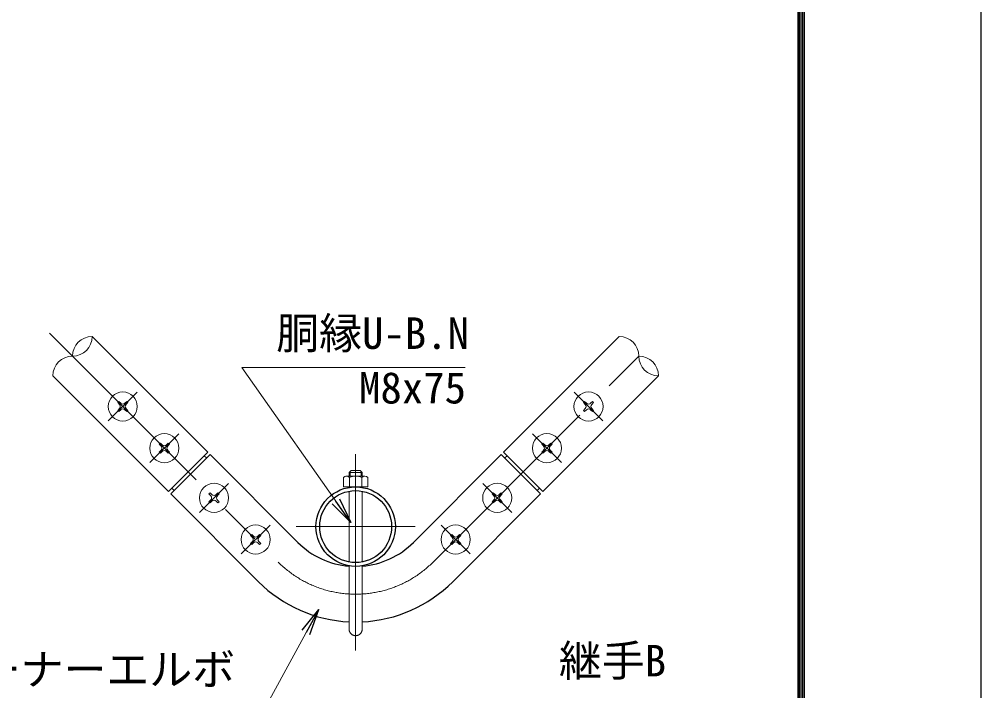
# Model space of a CAD drawing. Units: millimetres, scale not verified. Extents: x -4200 to 4200, y -2970 to 2970.
# Drawn here: x 2730 to 4200, y -165 to 861 of the extents above; entities that cross this region are included whole.
import ezdxf
from ezdxf.enums import TextEntityAlignment as Align

# ---------------------------------------------------------------- set-up
doc = ezdxf.new("R2010")
doc.units = ezdxf.units.MM
doc.header["$LTSCALE"] = 10
doc.linetypes.add('DASHED', pattern=[7.5, 6, -1.5])
doc.linetypes.add('USER1', pattern=[50.8, 31.75, -6.35, 6.35, -6.35])
for name, color, linetype, lineweight in [('0-0_D-STR1', 1, 'Continuous', 25), ('0-2_D-STR3', 3, 'Continuous', 13), ('0-4_D-BMK', 2, 'USER1', 13), ('0-5_D-STR-DIM', 7, 'Continuous', 13), ('0-A_D-STR-TXT', 7, 'Continuous', 13), ('0-C_D-TTL', 7, 'Continuous', 25)]:
    doc.layers.add(name, color=color, linetype=linetype, lineweight=lineweight)
doc.layers.add('0-6_0', color=7, linetype='Continuous')
doc.styles.add('ＭＳ ゴシック', font='')
doc.styles.get('ＭＳ ゴシック').set_extended_font_data('MS Gothic')

# ---------------------------------------------------------------- blocks, each defined once
blk = doc.blocks.new('_Open')
at = {"layer": '0-6_0'}
blk.add_line((-10, 1.667), (0, 0), dxfattribs=at)
blk.add_lwpolyline([(-10, -1.667), (0, 0), (-10, 0)], dxfattribs=at)

msp = doc.modelspace()

# ---------------------------------------------------------------- linework, layer by layer
at = {"layer": '0-0_D-STR1'}
for p, q in [((3018.08, 199.49), (2841.3, 376.26)), ((3470.63, 199.49), (3647.41, 376.26)), ((2957.98, 139.38), (2781.2, 316.16)), ((3530.73, 139.38), (3707.51, 316.16)), ((3018.08, 199.49), (2957.98, 139.38)), ((2961.51, 135.85), (3021.62, 195.95)), ((3021.62, 195.95), (3155.97, 61.6)), ((3332.74, 61.6), (3467.09, 195.95)), ((3467.09, 195.95), (3527.2, 135.85)), ((3470.63, 199.49), (3530.73, 139.38)), ((2961.51, 135.85), (3095.86, 1.5)), ((3392.85, 1.5), (3527.2, 135.85))]:
    msp.add_line(p, q, dxfattribs=at)
for radius in [60.75, 55]:
    msp.add_circle((3244.35, 85.74), radius, dxfattribs=at)
for radius, start, end in [(125, 225, 265.41143), (125, 274.58857, 315), (210, 225, 267.2706), (210, 272.7294, 315)]:
    msp.add_arc((3244.35, 149.99), radius, start, end, dxfattribs=at)
at = {"layer": '0-2_D-STR3'}
for p, q in [((2882.12, 277.07), (2880.39, 275.34)), ((2883.18, 272.46), (2880.39, 275.34)), ((2880.39, 263.29), (2883.18, 266.17)), ((2885.01, 274.28), (2882.12, 277.07)), ((2894.18, 277.07), (2891.29, 274.28)), ((2895.91, 275.34), (2893.12, 272.46)), ((2893.12, 266.17), (2895.91, 263.29)), ((2895.91, 275.34), (2894.18, 277.07)), ((3592.8, 275.34), (3594.53, 277.07)), ((3592.8, 275.34), (3595.59, 272.46)), ((3595.59, 266.17), (3592.8, 263.29)), ((3594.53, 277.07), (3597.42, 274.28)), ((3603.7, 274.28), (3606.59, 277.07)), ((3605.53, 272.46), (3608.32, 275.34)), ((3608.32, 263.29), (3605.53, 266.17)), ((3606.59, 277.07), (3608.32, 275.34)), ((2882.12, 261.56), (2880.39, 263.29)), ((2882.12, 261.56), (2885.01, 264.35)), ((2891.29, 264.35), (2894.18, 261.56)), ((2895.91, 263.29), (2894.18, 261.56)), ((3592.8, 263.29), (3594.53, 261.56)), ((3597.42, 264.35), (3594.53, 261.56)), ((3606.59, 261.56), (3603.7, 264.35)), ((3606.59, 261.56), (3608.32, 263.29)), ((2945.76, 213.43), (2944.03, 211.7)), ((2946.82, 208.82), (2944.03, 211.7)), ((2948.65, 210.64), (2945.76, 213.43)), ((2957.82, 213.43), (2954.93, 210.64)), ((2959.55, 211.7), (2956.76, 208.82)), ((2959.55, 211.7), (2957.82, 213.43)), ((3529.16, 211.7), (3530.89, 213.43)), ((3529.16, 211.7), (3531.95, 208.82)), ((3530.89, 213.43), (3533.78, 210.64)), ((3540.06, 210.64), (3542.95, 213.43)), ((3541.89, 208.82), (3544.68, 211.7)), ((3542.95, 213.43), (3544.68, 211.7)), ((2944.03, 199.65), (2946.82, 202.53)), ((2945.76, 197.92), (2944.03, 199.65)), ((2945.76, 197.92), (2948.65, 200.71)), ((2954.93, 200.71), (2957.82, 197.92)), ((2956.76, 202.53), (2959.55, 199.65)), ((2959.55, 199.65), (2957.82, 197.92)), ((3012.78, 194.18), (3016.31, 190.65)), ((3475.93, 194.18), (3472.4, 190.65)), ((3531.95, 202.53), (3529.16, 199.65)), ((3529.16, 199.65), (3530.89, 197.92)), ((3533.78, 200.71), (3530.89, 197.92)), ((3542.95, 197.92), (3540.06, 200.71)), ((3544.68, 199.65), (3541.89, 202.53)), ((3542.95, 197.92), (3544.68, 199.65)), ((3229.55, 162.74), (3258.47, 162.74)), ((3234.35, 162.74), (3234.35, 168.56)), ((3236.1, 162.74), (3236.1, 170.31)), ((3237.35, 171.56), (3251.35, 171.56)), ((3254.35, 168.56), (3251.35, 171.56)), ((3252.6, 162.74), (3252.6, 170.31)), ((3254.35, 162.74), (3254.35, 168.56)), ((3225.6, 146.49), (3225.6, 160.99)), ((3234.98, 160.99), (3234.98, 146.49)), ((3253.73, 160.99), (3253.73, 146.49)), ((3263.1, 146.49), (3263.1, 160.99)), ((2963.28, 144.69), (2966.81, 141.15)), ((3021.77, 137.42), (3020.04, 135.69)), ((3022.83, 132.8), (3020.04, 135.69)), ((3024.66, 134.63), (3021.77, 137.42)), ((3033.83, 137.42), (3030.94, 134.63)), ((3035.56, 135.69), (3032.77, 132.8)), ((3033.83, 137.42), (3035.56, 135.69)), ((3225.6, 146.49), (3263.1, 146.49)), ((3234.35, 145.66), (3234.35, 146.49)), ((3234.35, 31.66), (3234.35, 139.82)), ((3254.35, 145.66), (3254.35, 146.49)), ((3254.35, 31.66), (3254.35, 139.82)), ((3454.88, 137.42), (3453.15, 135.69)), ((3455.94, 132.8), (3453.15, 135.69)), ((3457.76, 134.63), (3454.88, 137.42)), ((3466.93, 137.42), (3464.05, 134.63)), ((3468.66, 135.69), (3465.88, 132.8)), ((3466.93, 137.42), (3468.66, 135.69)), ((3525.43, 144.69), (3521.89, 141.15)), ((3020.04, 123.63), (3022.83, 126.52)), ((3020.04, 123.63), (3021.77, 121.9)), ((3021.77, 121.9), (3024.66, 124.69)), ((3030.94, 124.69), (3033.83, 121.9)), ((3032.77, 126.52), (3035.56, 123.63)), ((3035.56, 123.63), (3033.83, 121.9)), ((3453.15, 123.63), (3455.94, 126.52)), ((3453.15, 123.63), (3454.88, 121.9)), ((3454.88, 121.9), (3457.76, 124.69)), ((3464.05, 124.69), (3466.93, 121.9)), ((3465.88, 126.52), (3468.66, 123.63)), ((3468.66, 123.63), (3466.93, 121.9)), ((3085.41, 73.78), (3083.68, 72.05)), ((3088.3, 70.99), (3085.41, 73.78)), ((3097.47, 73.78), (3094.58, 70.99)), ((3097.47, 73.78), (3099.2, 72.05)), ((3391.24, 73.78), (3389.51, 72.05)), ((3394.12, 70.99), (3391.24, 73.78)), ((3403.3, 73.78), (3400.41, 70.99)), ((3403.3, 73.78), (3405.02, 72.05)), ((3086.47, 69.16), (3083.68, 72.05)), ((3083.68, 59.99), (3086.47, 62.88)), ((3083.68, 59.99), (3085.41, 58.26)), ((3085.41, 58.26), (3088.3, 61.05)), ((3094.58, 61.05), (3097.47, 58.26)), ((3099.2, 72.05), (3096.41, 69.16)), ((3096.41, 62.88), (3099.2, 59.99)), ((3099.2, 59.99), (3097.47, 58.26)), ((3392.3, 69.16), (3389.51, 72.05)), ((3389.51, 59.99), (3392.3, 62.88)), ((3389.51, 59.99), (3391.24, 58.26)), ((3391.24, 58.26), (3394.12, 61.05)), ((3400.41, 61.05), (3403.3, 58.26)), ((3405.02, 72.05), (3402.24, 69.16)), ((3402.24, 62.88), (3405.02, 59.99)), ((3405.02, 59.99), (3403.3, 58.26)), ((3234.35, -70.94), (3234.35, 25.82)), ((3254.35, -70.94), (3254.35, 25.82))]:
    msp.add_line(p, q, dxfattribs=at)
msp.add_lwpolyline([(3237.35, 171.56), (3234.35, 168.56), (3254.35, 168.56)], dxfattribs=at)
for centre in [(2888.15, 269.31), (3600.56, 269.31), (2951.79, 205.67), (3536.92, 205.67), (3027.8, 129.66), (3460.91, 129.66), (3091.44, 66.02), (3397.27, 66.02)]:
    msp.add_circle(centre, 22.25, dxfattribs=at)
for centre, radius, start, end in [((2879.81, 269.31), 4.61, 315, 45), ((2888.15, 277.65), 4.61, 225, 315), ((2888.15, 260.98), 4.61, 45, 135), ((2896.49, 269.31), 4.61, 135, 225), ((3592.22, 269.31), 4.61, 315, 45), ((3600.56, 277.65), 4.61, 225, 315), ((3600.56, 260.98), 4.61, 45, 135), ((3608.9, 269.31), 4.61, 135, 225), ((2943.45, 205.67), 4.61, 315, 45), ((2951.79, 214.01), 4.61, 225, 315), ((2960.13, 205.67), 4.61, 135, 225), ((3528.58, 205.67), 4.61, 315, 45), ((3536.92, 214.01), 4.61, 225, 315), ((3545.26, 205.67), 4.61, 135, 225), ((2951.79, 197.34), 4.61, 45, 135), ((3536.92, 197.34), 4.61, 45, 135), ((3230.29, 155.74), 7.04, 48.21899, 131.78101), ((3244.35, 136.75), 25.99, 68.85295, 111.14705), ((3258.42, 155.59), 7.15, 49.0514, 130.9486), ((3019.46, 129.66), 4.61, 315, 45), ((3027.8, 138), 4.61, 225, 315), ((3036.14, 129.66), 4.61, 135, 225), ((3452.57, 129.66), 4.61, 315, 45), ((3460.91, 138), 4.61, 225, 315), ((3469.24, 129.66), 4.61, 135, 225), ((3027.8, 121.32), 4.61, 45, 135), ((3460.91, 121.32), 4.61, 45, 135), ((3083.1, 66.02), 4.61, 315, 45), ((3091.44, 74.36), 4.61, 225, 315), ((3091.44, 57.68), 4.61, 45, 135), ((3099.78, 66.02), 4.61, 135, 225), ((3388.93, 66.02), 4.61, 315, 45), ((3397.27, 74.36), 4.61, 225, 315), ((3397.27, 57.68), 4.61, 45, 135), ((3405.6, 66.02), 4.61, 135, 225)]:
    msp.add_arc(centre, radius, start, end, dxfattribs=at)
at = {"layer": '0-2_D-STR3', "linetype": 'DASHED'}
msp.add_arc((3244.35, -70.94), 10, 180, 0, dxfattribs=at)
at = {"layer": '0-4_D-BMK'}
for p, q in [((2775.9, 381.57), (3125.91, 31.55)), ((3362.79, 31.55), (3712.81, 381.57)), ((2910.25, 291.41), (2866.05, 247.22)), ((3578.46, 291.41), (3622.66, 247.22)), ((2973.89, 227.77), (2929.69, 183.58)), ((3514.82, 227.77), (3559.02, 183.58)), ((3244.35, -103.52), (3244.35, 196.48)), ((3049.9, 151.76), (3005.71, 107.56)), ((3438.81, 151.76), (3483, 107.56)), ((3113.54, 88.12), (3069.35, 43.92)), ((3335.48, 85.74), (3153.23, 85.74)), ((3375.17, 88.12), (3419.36, 43.92))]:
    msp.add_line(p, q, dxfattribs=at)
msp.add_arc((3244.35, 149.99), 167.5, 225, 315, dxfattribs=at)
at = {"layer": '0-5_D-STR-DIM'}
for centre, start, end in [((2841.4, 346.12), 90.18146, 179.81854), ((2811.16, 376.36), 270.18146, 359.81854), ((3647.31, 346.12), 0.18146, 89.81854), ((2811.35, 316.06), 90.18146, 179.81854), ((3707.6, 346.31), 180.18146, 269.81854), ((3677.36, 316.06), 0.18146, 89.81854)]:
    msp.add_arc(centre, 30.15, start, end, dxfattribs=at)
at = {"layer": '0-A_D-STR-TXT'}
for points in [[(3411.97, 328.94), (3070.44, 328.94), (3236.01, 93.46)], [(2610.95, -184.59), (3109.34, -184.59), (3186.85, -42.56)]]:
    msp.add_lwpolyline(points, dxfattribs=at)
at = {"layer": '0-C_D-TTL', "color": 2}
msp.add_lwpolyline([(-4199.55, 2970.23), (4200.45, 2970.23), (4200.45, -2969.77), (-4199.55, -2969.77)], close=True, dxfattribs=at)
at = {"layer": '0-C_D-TTL'}
for points in [[(-3929.55, 2750.23), (3930.45, 2750.23), (3930.45, -2749.77), (-3929.55, -2749.77)], [(-3927.05, 2747.73), (3927.95, 2747.73), (3927.95, -2747.27), (-3927.05, -2747.27)], [(-3924.55, 2745.23), (3925.45, 2745.23), (3925.45, -2744.77), (-3924.55, -2744.77)], [(-3922.05, 2742.73), (3922.95, 2742.73), (3922.95, -2742.27), (-3922.05, -2742.27)], [(-3919.55, 2740.23), (3920.45, 2740.23), (3920.45, -2739.77), (-3919.55, -2739.77)]]:
    msp.add_lwpolyline(points, close=True, dxfattribs=at)

# ---------------------------------------------------------------- block references
at = {"layer": '0-A_D-STR-TXT', "xscale": 4, "yscale": 4}
for p, rotation in [((3237.16, 91.83), 305.11159), ((3187.81, -40.81), 61.37782)]:
    msp.add_blockref('_Open', p, dxfattribs=dict(at, rotation=rotation))

# ---------------------------------------------------------------- texts
at = {"layer": '0-A_D-STR-TXT', "style": 'ＭＳ ゴシック'}
for s, p in [('胴縁U-B.N', (3122.89, 342.93)), ('M8x75', (3249.53, 259.5)), ('継手B', (3555.24, -157.59)), ('コーナーエルボ', (2600.8, -170.86))]:
    msp.add_text(s, height=48.09, dxfattribs=at).set_placement(p, align=Align.BOTTOM_LEFT)

doc.saveas('drawing.dxf')
